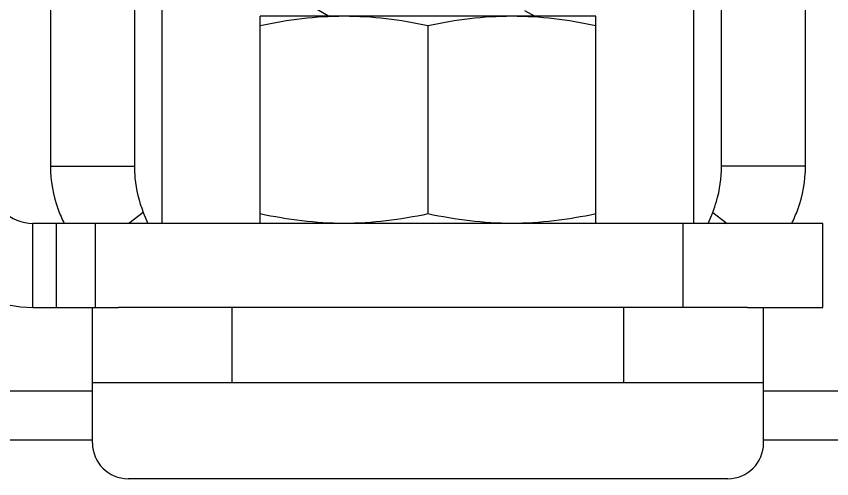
# Model space of a CAD drawing. Extents: x 4995099 to 5303443, y 4627657 to 4889583.
# Drawn here: x 5061608 to 5062204, y 4736399 to 4736737 of the extents above; entities that cross this region are included whole.
import ezdxf

# ---------------------------------------------------------------- set-up
doc = ezdxf.new("R2010")
doc.units = 0
doc.header["$LTSCALE"] = 1000
doc.header["$MEASUREMENT"] = 0
doc.layers.get('0').update_dxf_attribs({"color": 4, "linetype": 'CONTINUOUS'})

msp = doc.modelspace()

# ---------------------------------------------------------------- linework, layer by layer
for p, q in [((5061714.65, 4736585.8), (5061714.65, 4737696.93)), ((5061632.87, 4737394.9), (5061632.87, 4736627.7)), ((5061694.2, 4737394.9), (5061694.2, 4736627.7)), ((5062103.08, 4736994.68), (5062103.08, 4736585.8)), ((5062123.52, 4736627.7), (5062123.52, 4736994.68)), ((5062184.85, 4736627.7), (5062184.85, 4736994.68)), ((5061836.16, 4736737.08), (5061827.28, 4736742.23)), ((5061979.35, 4736741.43), (5061986.86, 4736737.08)), ((5062031.53, 4736737.08), (5061786.2, 4736737.08)), ((5061786.2, 4736585.8), (5061786.2, 4736737.08)), ((5062031.53, 4736585.8), (5062031.53, 4736737.08)), ((5061908.86, 4736730.18), (5061908.86, 4736592.71)), ((5061632.87, 4736627.7), (5061694.2, 4736627.7)), ((5062184.85, 4736627.7), (5062123.52, 4736627.7)), ((5061700.72, 4736593.89), (5061690.09, 4736585.8)), ((5061700.72, 4736593.89), (5061703.99, 4736585.75)), ((5062113.73, 4736585.74), (5062117, 4736593.89)), ((5062117, 4736593.89), (5062127.64, 4736585.8)), ((5062197.63, 4736585.8), (5061620.09, 4736585.8)), ((5061620.09, 4736524.47), (5061620.09, 4736585.8)), ((5061637.25, 4736524.47), (5061637.25, 4736585.8)), ((5061665.68, 4736524.47), (5061665.68, 4736585.8)), ((5062095.41, 4736524.47), (5062095.41, 4736585.8)), ((5062197.63, 4736524.47), (5062197.63, 4736585.8)), ((5061620.09, 4736524.47), (5061682.6, 4736524.47)), ((5061663.54, 4736463.14), (5061663.54, 4736524.47)), ((5061663.54, 4736425.35), (5061663.54, 4736524.47)), ((5062142.41, 4736524.47), (5061682.6, 4736524.47)), ((5061765.76, 4736469.39), (5061765.76, 4736524.47)), ((5062051.97, 4736469.39), (5062051.97, 4736524.47)), ((5062142.41, 4736524.47), (5062197.63, 4736524.47)), ((5062154.19, 4736463.14), (5062154.19, 4736524.47)), ((5062154.19, 4736425.35), (5062154.19, 4736524.47)), ((5062154.19, 4736469.39), (5061663.54, 4736469.39)), ((5061663.54, 4736463.14), (5061397.77, 4736463.14)), ((5069087.44, 4736463.14), (5062154.19, 4736463.14)), ((5061663.54, 4736427.36), (5061397.77, 4736427.36)), ((5069087.44, 4736427.36), (5062154.19, 4736427.36)), ((5062128.16, 4736399.32), (5061689.56, 4736399.32))]:
    msp.add_line(p, q)
for centre, radius, start, end in [((5061620.09, 4736616.47), 30.67, 224.99999, 270), ((5061620.09, 4736616.47), 92, 224.99999, 270), ((5061689.56, 4736425.35), 26.02, 180, 270), ((5062128.16, 4736425.35), 26.02, 270, 0)]:
    msp.add_arc(centre, radius, start, end)
for points, knots in [([(5061847.53, 4736737.08), (5061837.25, 4736737.08), (5061816.63, 4736735.79), (5061796.3, 4736732.3), (5061786.2, 4736730.18)], [0, 0, 0, 0, 0.499234, 1, 1, 1, 1]), ([(5061908.86, 4736730.18), (5061898.77, 4736732.3), (5061878.43, 4736735.79), (5061857.82, 4736737.08), (5061847.53, 4736737.08)], [0, 0, 0, 0, 0.500766, 1, 1, 1, 1]), ([(5061970.19, 4736737.08), (5061959.91, 4736737.08), (5061939.29, 4736735.79), (5061918.96, 4736732.3), (5061908.86, 4736730.18)], [0, 0, 0, 0, 0.499234, 1, 1, 1, 1]), ([(5062031.53, 4736730.18), (5062021.43, 4736732.3), (5062001.1, 4736735.79), (5061980.48, 4736737.08), (5061970.19, 4736737.08)], [0, 0, 0, 0, 0.500766, 1, 1, 1, 1]), ([(5061632.87, 4736627.7), (5061632.87, 4736616.92), (5061635.55, 4736602.32), (5061641.28, 4736589.06), (5061642.91, 4736585.78)], [0, 0, 0, 0, 0.746457, 1, 1, 1, 1]), ([(5061694.2, 4736627.7), (5061694.2, 4736624.77), (5061694.77, 4736613.26), (5061697.58, 4736601.89), (5061700.72, 4736593.89)], [0, 0, 0, 0, 0.253697, 1, 1, 1, 1]), ([(5062117, 4736593.89), (5062118.04, 4736596.53), (5062121.79, 4736607.41), (5062123.52, 4736619.02), (5062123.52, 4736627.7)], [0, 0, 0, 0, 0.246008, 1, 1, 1, 1]), ([(5062174.81, 4736585.78), (5062176.44, 4736589.06), (5062182.18, 4736602.32), (5062184.85, 4736616.92), (5062184.85, 4736627.7)], [0, 0, 0, 0, 0.253543, 1, 1, 1, 1]), ([(5061847.53, 4736585.8), (5061837.25, 4736585.8), (5061816.63, 4736587.09), (5061796.3, 4736590.59), (5061786.2, 4736592.71)], [0, 0, 0, 0, 0.499234, 1, 1, 1, 1]), ([(5061908.86, 4736592.71), (5061898.77, 4736590.59), (5061878.43, 4736587.09), (5061857.82, 4736585.8), (5061847.53, 4736585.8)], [0, 0, 0, 0, 0.500766, 1, 1, 1, 1]), ([(5061970.19, 4736585.8), (5061959.91, 4736585.8), (5061939.29, 4736587.09), (5061918.96, 4736590.59), (5061908.86, 4736592.71)], [0, 0, 0, 0, 0.499234, 1, 1, 1, 1]), ([(5062031.53, 4736592.71), (5062021.43, 4736590.59), (5062001.1, 4736587.09), (5061980.48, 4736585.8), (5061970.19, 4736585.8)], [0, 0, 0, 0, 0.500766, 1, 1, 1, 1])]:
    msp.add_open_spline(points, degree=3, knots=knots)

doc.saveas('drawing.dxf')
